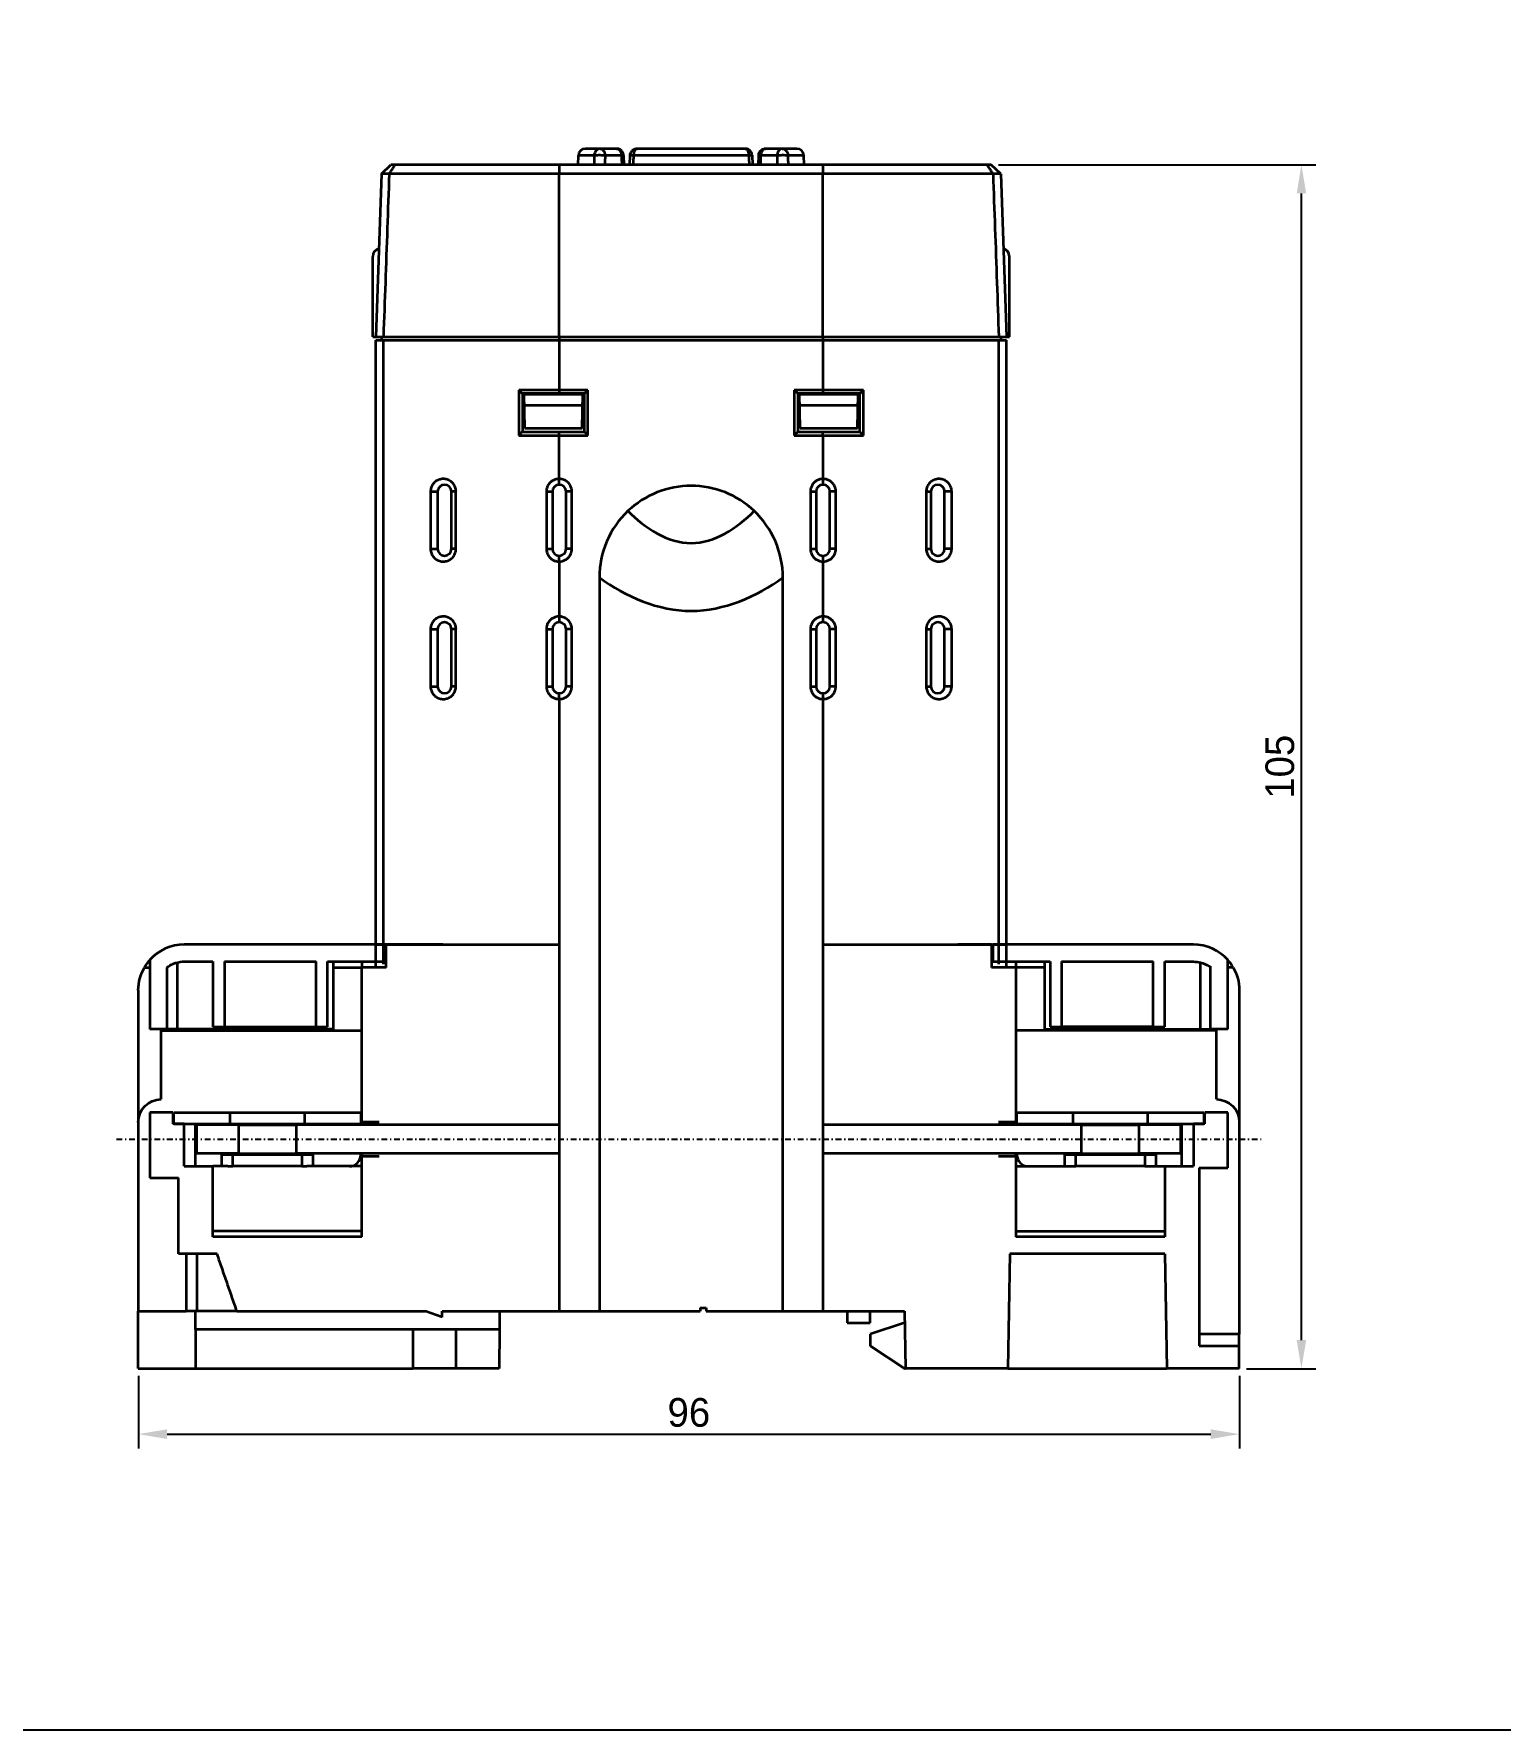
# Model space of a CAD drawing. Header units: millimetres. Extents: x 45 to 885, y 38 to 718.
# Drawn here: x 600.4 to 728.2, y 37.9 to 185.9 of the extents above; entities that cross this region are included whole.
import ezdxf

# ---------------------------------------------------------------- set-up
doc = ezdxf.new("R2010")
doc.units = ezdxf.units.MM
doc.linetypes.add('CENTER', pattern=[2, 1.25, -0.25, 0.25, -0.25])
doc.linetypes.add('DASHDOT', pattern=[1, 0.5, -0.25, 0, -0.25])
for name, color, linetype in [('1', 1, 'CENTER'), ('3', 3, 'Continuous'), ('4', 133, 'Continuous'), ('55', 5, 'Continuous')]:
    doc.layers.add(name, color=color, linetype=linetype)
doc.styles.get("Standard").update_dxf_attribs({"font": 'BareunDotumPro1.ttf'})
doc.dimstyles.new('ISO-25', dxfattribs={"dimtxt": 2.5, "dimasz": 2.5, "dimexe": 1.25, "dimexo": 0.625, "dimtad": 1, "dimtxsty": 'Standard', "dimcen": 2.5, "dimadec": 0, "dimazin": 0, "dimtfac": 1, "dimtmove": 0, "dimatfit": 3, "dimfxl": 0, "dimarcsym": 0})

# ---------------------------------------------------------------- blocks, each defined once
blk = doc.blocks.new('*D12')
at = {"color": 0, "lineweight": -2}
for p, q in [((609.48, 68.84), (609.48, 62.5)), ((705.48, 68.84), (705.48, 62.5)), ((611.98, 63.75), (702.98, 63.75))]:
    blk.add_line(p, q, dxfattribs=at)
at = {"color": 0}
for points in [[(611.98, 64.17), (611.98, 63.33), (609.48, 63.75)], [(702.98, 63.33), (702.98, 64.17), (705.48, 63.75)]]:
    blk.add_solid(points, dxfattribs=at)
at = {"layer": 'Defpoints', "color": 0}
for p in [(609.48, 69.46), (705.48, 69.46), (705.48, 63.75)]:
    blk.add_point(p, dxfattribs=at)
at = {"color": 0, "insert": (657.48, 65.63), "char_height": 2.5, "attachment_point": 5}
blk.add_mtext('96', dxfattribs=at)
blk = doc.blocks.new('*D13')
at = {"color": 0, "lineweight": -2}
for p, q in [((684.48, 174.46), (712.14, 174.46)), ((710.89, 71.96), (710.89, 171.96)), ((706.1, 69.46), (712.14, 69.46))]:
    blk.add_line(p, q, dxfattribs=at)
at = {"color": 0}
for points in [[(711.31, 171.96), (710.48, 171.96), (710.89, 174.46)], [(710.48, 71.96), (711.31, 71.96), (710.89, 69.46)]]:
    blk.add_solid(points, dxfattribs=at)
at = {"layer": 'Defpoints', "color": 0}
for p in [(683.85, 174.46), (710.89, 174.46), (705.48, 69.46)]:
    blk.add_point(p, dxfattribs=at)
at = {"color": 0, "insert": (709.02, 121.96), "char_height": 2.5, "attachment_point": 5, "rotation": 90}
blk.add_mtext('105', dxfattribs=at)

msp = doc.modelspace()

# ---------------------------------------------------------------- linework, layer by layer
at = {"color": 0, "linetype": 'ByBlock', "lineweight": 35}
for p, q in [((647.828, 174.463), (647.85, 175.278)), ((649.23, 175.278), (647.85, 175.278)), ((651.184, 175.863), (648.449, 175.863)), ((651.608, 175.278), (650.17, 175.278)), ((651.784, 175.282), (651.81, 174.463)), ((652.326, 174.463), (652.361, 175.288)), ((662.699, 175.278), (652.654, 175.278)), ((662.393, 175.863), (652.96, 175.863)), ((662.992, 175.288), (663.027, 174.463)), ((663.543, 174.463), (663.569, 175.282)), ((665.183, 175.278), (663.745, 175.278)), ((666.903, 175.863), (664.169, 175.863)), ((667.503, 175.278), (666.123, 175.278)), ((667.525, 174.463), (667.503, 175.278)), ((630.672, 173.663), (630.176, 159.463)), ((630.672, 173.663), (631.5, 174.463)), ((631.351, 173.67), (630.673, 173.67)), ((684.002, 173.663), (631.35, 173.663)), ((683.853, 174.463), (631.5, 174.463)), ((646.176, 159.463), (646.182, 173.663)), ((646.182, 174.463), (646.182, 173.663)), ((669.171, 174.463), (669.171, 173.663)), ((669.176, 159.463), (669.171, 173.663)), ((684.681, 173.663), (683.853, 174.463)), ((684.68, 173.67), (684.002, 173.67)), ((684.681, 173.663), (685.176, 159.463)), ((629.926, 159.463), (629.926, 166.463)), ((685.426, 159.463), (685.426, 166.463)), ((629.926, 159.463), (685.426, 159.463)), ((630.176, 159.163), (685.176, 159.163)), ((630.176, 104.463), (630.176, 159.163)), ((630.676, 159.463), (630.676, 159.163)), ((630.848, 104.732), (630.848, 159.163)), ((646.176, 159.163), (646.176, 154.813)), ((646.182, 159.463), (646.182, 159.163)), ((669.171, 159.463), (669.171, 159.163)), ((669.176, 159.163), (669.176, 154.513)), ((684.505, 104.732), (684.505, 159.163)), ((684.676, 159.463), (684.676, 159.163)), ((685.176, 104.463), (685.176, 159.163)), ((642.649, 154.813), (642.649, 150.863)), ((646.176, 154.813), (642.649, 154.813)), ((648.376, 154.513), (642.95, 154.513)), ((642.976, 154.513), (642.976, 151.163)), ((643.176, 151.463), (643.123, 154.516)), ((643.124, 154.463), (648.229, 154.463)), ((646.176, 154.813), (646.183, 154.513)), ((648.676, 154.813), (646.176, 154.813)), ((648.176, 151.463), (648.23, 154.515)), ((648.376, 154.513), (648.676, 154.813)), ((648.376, 151.163), (648.376, 154.513)), ((648.676, 150.863), (648.676, 154.813)), ((666.976, 154.513), (666.676, 154.813)), ((666.676, 154.813), (666.676, 150.863)), ((669.176, 154.813), (666.676, 154.813)), ((672.403, 154.513), (666.976, 154.513)), ((666.976, 154.513), (666.976, 151.163)), ((667.176, 151.463), (667.123, 154.515)), ((667.124, 154.463), (672.229, 154.463)), ((672.704, 154.813), (669.176, 154.813)), ((672.176, 151.463), (672.23, 154.516)), ((672.376, 151.163), (672.376, 154.513)), ((672.704, 150.863), (672.704, 154.813)), ((648.211, 153.463), (643.142, 153.463)), ((672.211, 153.463), (667.142, 153.463)), ((642.95, 151.163), (648.376, 151.163)), ((648.176, 151.463), (643.176, 151.463)), ((646.176, 146.563), (646.176, 151.163)), ((648.376, 151.163), (648.676, 150.863)), ((666.976, 151.163), (666.676, 150.863)), ((666.976, 151.163), (672.403, 151.163)), ((672.176, 151.463), (667.176, 151.463)), ((669.176, 150.863), (669.17, 151.163)), ((642.649, 150.863), (646.176, 150.863)), ((646.176, 150.863), (648.676, 150.863)), ((666.676, 150.863), (669.176, 150.863)), ((669.176, 150.863), (669.176, 147.063)), ((669.176, 150.863), (672.704, 150.863)), ((669.176, 147.062), (669.176, 146.563)), ((634.953, 145.963), (634.953, 140.963)), ((634.953, 145.963), (635.576, 145.963)), ((635.576, 145.963), (635.576, 140.963)), ((636.776, 140.963), (636.776, 145.963)), ((637.175, 145.963), (636.776, 145.963)), ((637.175, 140.963), (637.175, 145.963)), ((645.054, 145.963), (645.054, 140.963)), ((645.054, 145.963), (645.576, 145.963)), ((645.576, 145.963), (645.576, 140.963)), ((646.776, 140.963), (646.776, 145.963)), ((647.276, 145.963), (646.776, 145.963)), ((647.276, 140.963), (647.276, 145.963)), ((668.076, 145.963), (668.076, 140.963)), ((668.076, 145.963), (668.576, 145.963)), ((668.576, 145.963), (668.576, 140.963)), ((669.776, 140.963), (669.776, 145.963)), ((670.299, 145.963), (669.776, 145.963)), ((670.299, 140.963), (670.299, 145.963)), ((678.177, 145.963), (678.177, 140.963)), ((678.177, 145.963), (678.576, 145.963)), ((678.576, 145.963), (678.576, 140.963)), ((679.776, 140.963), (679.776, 145.963)), ((680.4, 145.963), (679.776, 145.963)), ((680.4, 140.963), (680.4, 145.963)), ((634.953, 140.963), (635.576, 140.963)), ((637.175, 140.963), (636.776, 140.963)), ((645.054, 140.963), (645.576, 140.963)), ((647.276, 140.963), (646.776, 140.963)), ((668.076, 140.963), (668.576, 140.963)), ((670.299, 140.963), (669.776, 140.963)), ((678.177, 140.963), (678.576, 140.963)), ((680.4, 140.963), (679.776, 140.963)), ((646.176, 139.863), (646.176, 140.363)), ((646.176, 139.863), (646.176, 134.563)), ((669.176, 140.363), (669.176, 135.063)), ((649.676, 138.463), (649.676, 74.463)), ((665.676, 74.463), (665.676, 138.463)), ((669.176, 135.062), (669.176, 134.563)), ((634.953, 133.963), (634.953, 128.963)), ((634.953, 133.963), (635.576, 133.963)), ((635.576, 133.963), (635.576, 128.963)), ((636.776, 128.963), (636.776, 133.963)), ((637.175, 133.963), (636.776, 133.963)), ((637.175, 128.963), (637.175, 133.963)), ((645.054, 133.963), (645.054, 128.963)), ((645.054, 133.963), (645.576, 133.963)), ((645.576, 133.963), (645.576, 128.963)), ((646.776, 128.963), (646.776, 133.963)), ((647.276, 133.963), (646.776, 133.963)), ((647.276, 128.963), (647.276, 133.963)), ((668.076, 133.963), (668.076, 128.963)), ((668.076, 133.963), (668.576, 133.963)), ((668.576, 133.963), (668.576, 128.963)), ((669.776, 128.963), (669.776, 133.963)), ((670.299, 133.963), (669.776, 133.963)), ((670.299, 128.963), (670.299, 133.963)), ((678.177, 133.963), (678.177, 128.963)), ((678.177, 133.963), (678.576, 133.963)), ((678.576, 133.963), (678.576, 128.963)), ((679.776, 128.963), (679.776, 133.963)), ((680.4, 133.963), (679.776, 133.963)), ((680.4, 128.963), (680.4, 133.963)), ((634.953, 128.963), (635.576, 128.963)), ((637.175, 128.963), (636.776, 128.963)), ((645.054, 128.963), (645.576, 128.963)), ((647.276, 128.963), (646.776, 128.963)), ((668.076, 128.963), (668.576, 128.963)), ((670.299, 128.963), (669.776, 128.963)), ((678.177, 128.963), (678.576, 128.963)), ((680.4, 128.963), (679.776, 128.963)), ((646.176, 127.863), (646.176, 128.363)), ((646.176, 127.863), (646.176, 74.463)), ((669.176, 128.363), (669.176, 74.463)), ((630.176, 106.463), (646.176, 106.463)), ((669.176, 106.463), (685.176, 106.463)), ((614.576, 88.213), (614.576, 90.713)), ((618.226, 90.713), (614.576, 90.713)), ((618.226, 88.213), (618.226, 90.713)), ((618.226, 90.713), (620.726, 90.713)), ((620.726, 90.713), (623.226, 90.713)), ((623.226, 90.713), (623.226, 88.213)), ((646.176, 90.713), (623.226, 90.713)), ((691.726, 90.713), (669.176, 90.713)), ((691.726, 88.213), (691.726, 90.713)), ((691.726, 90.713), (694.226, 90.713)), ((694.226, 90.713), (696.726, 90.713)), ((700.376, 90.713), (696.726, 90.713)), ((696.726, 90.713), (696.726, 88.213)), ((700.376, 88.213), (700.376, 90.713)), ((618.226, 88.213), (614.576, 88.213)), ((618.226, 88.213), (620.726, 88.213)), ((620.726, 88.213), (623.226, 88.213)), ((646.176, 88.213), (623.226, 88.213)), ((691.726, 88.213), (669.176, 88.213)), ((691.726, 88.213), (694.226, 88.213)), ((694.226, 88.213), (696.726, 88.213)), ((700.376, 88.213), (696.726, 88.213))]:
    msp.add_line(p, q, dxfattribs=at)
msp.add_lwpolyline([(45.491, 618.976), (885.408, 618.976), (885.408, 37.938), (45.491, 37.938)], close=True)
for centre, radius, start, end in [((648.449, 175.263), 0.6, 90, 178.5), ((666.903, 175.263), 0.6, 1.5, 90), ((630.626, 166.463), 0.7, 105.06861, 180), ((684.726, 166.463), 0.7, 0, 74.93139), ((636.176, 145.963), 0.6, 0, 180), ((646.176, 145.963), 0.6, 0, 180), ((669.176, 145.963), 0.6, 0, 180), ((679.176, 145.963), 0.6, 0, 180), ((636.176, 140.963), 0.6, 180, 0), ((646.176, 140.963), 0.6, 180, 0), ((669.176, 140.963), 0.6, 180, 0), ((679.176, 140.963), 0.6, 180, 0), ((636.176, 133.963), 0.6, 0, 180), ((646.176, 133.963), 0.6, 0, 180), ((669.176, 133.963), 0.6, 0, 180), ((679.176, 133.963), 0.6, 0, 180), ((636.176, 128.963), 0.6, 180, 0), ((646.176, 128.963), 0.6, 180, 0), ((669.176, 128.963), 0.6, 180, 0), ((679.176, 128.963), 0.6, 180, 0)]:
    msp.add_arc(centre, radius, start, end, dxfattribs=at)
for points in [[(649.23, 175.278), (649.229, 175.007), (649.228, 174.735), (649.227, 174.463)], [(650.17, 175.278), (650.168, 175.007), (650.167, 174.735), (650.166, 174.463)], [(651.608, 175.278), (651.617, 175.007), (651.625, 174.735), (651.634, 174.463)], [(652.654, 175.278), (652.642, 175.007), (652.63, 174.735), (652.618, 174.463)], [(662.699, 175.278), (662.711, 175.007), (662.723, 174.735), (662.735, 174.463)], [(662.966, 175.438), (662.958, 175.466), (662.948, 175.492), (662.936, 175.518)], [(663.594, 175.434), (663.602, 175.461), (663.612, 175.488), (663.624, 175.514)], [(663.656, 175.574), (663.671, 175.599), (663.688, 175.623), (663.707, 175.646)], [(663.745, 175.278), (663.736, 175.007), (663.727, 174.735), (663.719, 174.463)], [(665.183, 175.278), (665.184, 175.007), (665.186, 174.735), (665.187, 174.463)], [(666.123, 175.278), (666.124, 175.007), (666.125, 174.735), (666.126, 174.463)], [(652.173, 144.269), (651.393, 143.529), (650.12, 141.712), (649.676, 139.538), (649.676, 138.463)], [(652.173, 144.269), (653.615, 142.799), (657.676, 140.127), (661.738, 142.799), (663.18, 144.269)], [(665.676, 138.463), (665.676, 139.538), (665.233, 141.712), (663.96, 143.529), (663.18, 144.269)], [(649.676, 138.463), (651.972, 136.795), (657.676, 134.316), (663.381, 136.795), (665.676, 138.463)]]:
    msp.add_open_spline(points, degree=3, dxfattribs=at)
for points, knots in [([(649.746, 175.863), (649.7, 175.863), (649.608, 175.848), (649.481, 175.786), (649.373, 175.687), (649.292, 175.562), (649.243, 175.423), (649.231, 175.326), (649.23, 175.278)], [0, 0, 0, 0, 0.1362438, 0.27555215, 0.4202648, 0.56889873, 0.71616644, 0.85939692, 0.85939692, 0.85939692, 0.85939692]), ([(650.17, 175.278), (650.129, 175.28), (650.04, 175.284), (649.9, 175.287), (649.749, 175.288), (649.598, 175.288), (649.457, 175.287), (649.336, 175.284), (649.262, 175.281), (649.23, 175.278)], [0, 0, 0, 0, 0.1233847, 0.26687139, 0.42090585, 0.57515141, 0.71928332, 0.84362951, 0.93994839, 0.93994839, 0.93994839, 0.93994839]), ([(649.746, 175.863), (649.783, 175.863), (649.861, 175.848), (649.967, 175.783), (650.054, 175.684), (650.12, 175.56), (650.159, 175.422), (650.169, 175.326), (650.17, 175.278)], [0, 0, 0, 0, 0.11270935, 0.23244214, 0.36365291, 0.50497, 0.64955074, 0.79241549, 0.79241549, 0.79241549, 0.79241549]), ([(651.184, 175.863), (651.221, 175.863), (651.297, 175.848), (651.4, 175.787), (651.487, 175.692), (651.554, 175.57), (651.596, 175.429), (651.607, 175.329), (651.608, 175.278)], [0, 0, 0, 0, 0.10995731, 0.22654428, 0.35372959, 0.4924069, 0.64012642, 0.79246253, 0.79246253, 0.79246253, 0.79246253]), ([(651.784, 175.282), (651.782, 175.333), (651.765, 175.435), (651.703, 175.577), (651.606, 175.699), (651.482, 175.791), (651.338, 175.85), (651.235, 175.863), (651.184, 175.863)], [0, 0, 0, 0, 0.15361297, 0.30706427, 0.46046824, 0.61376785, 0.76720807, 0.92080542, 0.92080542, 0.92080542, 0.92080542]), ([(651.783, 175.282), (651.789, 175.288), (651.731, 175.276), (651.699, 175.284), (651.639, 175.279), (651.608, 175.278)], [0, 0, 0, 0, 0.02390993, 0.08355492, 0.17546587, 0.17546587, 0.17546587, 0.17546587]), ([(652.361, 175.288), (652.363, 175.339), (652.38, 175.44), (652.444, 175.581), (652.541, 175.701), (652.664, 175.792), (652.807, 175.85), (652.909, 175.863), (652.96, 175.863)], [0, 0, 0, 0, 0.15252289, 0.30494672, 0.45734734, 0.60968183, 0.76210249, 0.91461845, 0.91461845, 0.91461845, 0.91461845]), ([(652.654, 175.278), (652.613, 175.28), (652.542, 175.281), (652.449, 175.289), (652.395, 175.283), (652.366, 175.292), (652.361, 175.288)], [0, 0, 0, 0, 0.1221673, 0.21549198, 0.27375938, 0.2930552, 0.2930552, 0.2930552, 0.2930552]), ([(652.96, 175.863), (652.933, 175.863), (652.873, 175.846), (652.797, 175.779), (652.735, 175.681), (652.69, 175.558), (652.661, 175.421), (652.654, 175.326), (652.654, 175.278)], [0, 0, 0, 0, 0.08272981, 0.17898447, 0.29513429, 0.42873459, 0.57057774, 0.71307655, 0.71307655, 0.71307655, 0.71307655]), ([(662.393, 175.863), (662.42, 175.863), (662.48, 175.846), (662.555, 175.779), (662.617, 175.681), (662.663, 175.558), (662.691, 175.421), (662.698, 175.326), (662.699, 175.278)], [0, 0, 0, 0, 0.08272935, 0.17898362, 0.29513335, 0.42873384, 0.57057733, 0.71307656, 0.71307656, 0.71307656, 0.71307656]), ([(662.992, 175.288), (662.99, 175.339), (662.972, 175.44), (662.909, 175.581), (662.812, 175.701), (662.688, 175.792), (662.545, 175.85), (662.443, 175.863), (662.393, 175.863)], [0, 0, 0, 0, 0.15252293, 0.30494675, 0.45734737, 0.60968184, 0.7621025, 0.91461845, 0.91461845, 0.91461845, 0.91461845]), ([(662.992, 175.288), (662.987, 175.292), (662.958, 175.283), (662.904, 175.289), (662.811, 175.281), (662.74, 175.28), (662.699, 175.278)], [0, 0, 0, 0, 0.01929018, 0.07755288, 0.17086862, 0.29305515, 0.29305515, 0.29305515, 0.29305515]), ([(663.745, 175.278), (663.714, 175.279), (663.654, 175.284), (663.622, 175.276), (663.564, 175.288), (663.569, 175.282)], [0, 0, 0, 0, 0.09189576, 0.15154966, 0.17546559, 0.17546559, 0.17546559, 0.17546559]), ([(663.569, 175.282), (663.571, 175.333), (663.587, 175.435), (663.65, 175.577), (663.747, 175.699), (663.871, 175.791), (664.015, 175.85), (664.118, 175.863), (664.169, 175.863)], [0, 0, 0, 0, 0.15361284, 0.30706417, 0.46046817, 0.6137678, 0.76720805, 0.92080542, 0.92080542, 0.92080542, 0.92080542]), ([(664.169, 175.863), (664.132, 175.863), (664.056, 175.848), (663.953, 175.787), (663.866, 175.692), (663.799, 175.57), (663.757, 175.429), (663.746, 175.329), (663.745, 175.278)], [0, 0, 0, 0, 0.10995726, 0.22654436, 0.35372959, 0.49240683, 0.64012653, 0.79246253, 0.79246253, 0.79246253, 0.79246253]), ([(665.607, 175.863), (665.57, 175.863), (665.491, 175.848), (665.386, 175.783), (665.298, 175.684), (665.233, 175.56), (665.194, 175.422), (665.184, 175.326), (665.183, 175.278)], [0, 0, 0, 0, 0.11270879, 0.23244124, 0.36365203, 0.50496935, 0.64955037, 0.7924155, 0.7924155, 0.7924155, 0.7924155]), ([(666.123, 175.278), (666.091, 175.281), (666.017, 175.284), (665.896, 175.287), (665.755, 175.288), (665.604, 175.288), (665.453, 175.287), (665.313, 175.284), (665.224, 175.28), (665.183, 175.278)], [0, 0, 0, 0, 0.09629911, 0.22064673, 0.36477543, 0.51902036, 0.67305686, 0.81654017, 0.93994838, 0.93994838, 0.93994838, 0.93994838]), ([(665.607, 175.863), (665.652, 175.863), (665.745, 175.848), (665.872, 175.786), (665.98, 175.687), (666.06, 175.562), (666.109, 175.423), (666.122, 175.326), (666.123, 175.278)], [0, 0, 0, 0, 0.13624454, 0.27555328, 0.42026591, 0.56889954, 0.71616687, 0.85939691, 0.85939691, 0.85939691, 0.85939691]), ([(631.35, 173.663), (631.294, 172.084), (631.183, 168.926), (631.015, 164.192), (630.903, 161.038), (630.848, 159.463)], [0, 0, 0, 0, 4.7419163, 9.4795852, 14.2093843, 14.2093843, 14.2093843, 14.2093843]), ([(631.35, 173.663), (631.407, 173.749), (631.511, 173.93), (631.691, 174.192), (631.808, 174.372), (631.868, 174.463)], [0, 0, 0, 0, 0.30801006, 0.62672901, 0.95240283, 0.95240283, 0.95240283, 0.95240283]), ([(684.003, 173.663), (683.946, 173.749), (683.842, 173.93), (683.662, 174.192), (683.545, 174.372), (683.485, 174.463)], [0, 0, 0, 0, 0.30801502, 0.62673392, 0.95240282, 0.95240282, 0.95240282, 0.95240282]), ([(684.002, 173.663), (684.058, 172.084), (684.17, 168.926), (684.338, 164.192), (684.449, 161.038), (684.505, 159.463)], [0, 0, 0, 0, 4.7419161, 9.479585, 14.2093843, 14.2093843, 14.2093843, 14.2093843]), ([(642.95, 154.513), (642.916, 154.546), (642.849, 154.612), (642.749, 154.713), (642.682, 154.779), (642.649, 154.813)], [0, 0, 0, 0, 0.1411922, 0.28284437, 0.4249228, 0.4249228, 0.4249228, 0.4249228]), ([(672.403, 154.513), (672.437, 154.546), (672.503, 154.612), (672.604, 154.713), (672.671, 154.779), (672.704, 154.813)], [0, 0, 0, 0, 0.14119249, 0.28284495, 0.42492348, 0.42492348, 0.42492348, 0.42492348]), ([(642.95, 151.163), (642.916, 151.13), (642.849, 151.063), (642.749, 150.963), (642.682, 150.896), (642.649, 150.863)], [0, 0, 0, 0, 0.1411922, 0.28284437, 0.4249228, 0.4249228, 0.4249228, 0.4249228]), ([(672.403, 151.163), (672.437, 151.13), (672.503, 151.063), (672.604, 150.963), (672.671, 150.896), (672.704, 150.863)], [0, 0, 0, 0, 0.14119249, 0.28284495, 0.42492348, 0.42492348, 0.42492348, 0.42492348]), ([(637.176, 145.963), (637.176, 146.037), (637.156, 146.23), (637.041, 146.529), (636.805, 146.81), (636.492, 146.999), (636.139, 147.079), (635.78, 147.046), (635.444, 146.9), (635.172, 146.651), (634.998, 146.334), (634.954, 146.091), (634.953, 145.97), (634.953, 145.963)], [0, 0, 0, 0, 0.2221324, 0.5783093, 0.9430485, 1.3031694, 1.6558879, 2.0089427, 2.3693972, 2.7348392, 3.093664, 3.4376325, 3.4587044, 3.4587044, 3.4587044, 3.4587044]), ([(646.176, 147.063), (646.086, 147.064), (645.897, 147.042), (645.624, 146.939), (645.38, 146.759), (645.194, 146.524), (645.08, 146.252), (645.056, 146.06), (645.054, 145.963)], [0, 0, 0, 0, 0.2726555, 0.5629083, 0.8670848, 1.1698951, 1.4503594, 1.7425563, 1.7425563, 1.7425563, 1.7425563]), ([(647.276, 145.963), (647.276, 146.076), (647.24, 146.31), (647.077, 146.629), (646.817, 146.88), (646.505, 147.031), (646.283, 147.063), (646.176, 147.063)], [0, 0, 0, 0, 0.3394546, 0.6970018, 1.0580584, 1.40182, 1.72069, 1.72069, 1.72069, 1.72069]), ([(657.676, 146.463), (656.671, 146.463), (654.642, 146.077), (652.903, 144.961), (652.173, 144.269)], [0, 0, 0, 0, 3.0161978, 6.0323957, 6.0323957, 6.0323957, 6.0323957]), ([(663.18, 144.269), (662.45, 144.961), (660.711, 146.077), (658.682, 146.463), (657.676, 146.463)], [0, 0, 0, 0, 3.0161978, 6.0323957, 6.0323957, 6.0323957, 6.0323957]), ([(669.176, 147.063), (669.087, 147.063), (668.902, 147.04), (668.634, 146.935), (668.395, 146.755), (668.213, 146.521), (668.102, 146.25), (668.076, 146.06), (668.076, 145.963)], [0, 0, 0, 0, 0.2677824, 0.5535008, 0.8538571, 1.1538191, 1.4325805, 1.7229137, 1.7229137, 1.7229137, 1.7229137]), ([(670.299, 145.963), (670.299, 146.057), (670.273, 146.251), (670.157, 146.527), (669.967, 146.767), (669.721, 146.942), (669.452, 147.044), (669.266, 147.064), (669.176, 147.063)], [0, 0, 0, 0, 0.2825949, 0.5802685, 0.8871319, 1.1892516, 1.4733925, 1.7425521, 1.7425521, 1.7425521, 1.7425521]), ([(680.4, 145.963), (680.4, 146.038), (680.379, 146.232), (680.263, 146.532), (680.026, 146.812), (679.713, 147), (679.361, 147.079), (679.001, 147.045), (678.665, 146.898), (678.393, 146.648), (678.221, 146.33), (678.178, 146.089), (678.177, 145.969), (678.177, 145.963)], [0, 0, 0, 0, 0.2251407, 0.5816542, 0.9460881, 1.3059673, 1.6587, 2.0119067, 2.3730002, 2.7392613, 3.0978757, 3.4403777, 3.45869, 3.45869, 3.45869, 3.45869]), ([(634.953, 140.963), (634.953, 140.888), (634.974, 140.693), (635.09, 140.394), (635.327, 140.114), (635.64, 139.925), (635.992, 139.846), (636.352, 139.88), (636.688, 140.028), (636.959, 140.277), (637.132, 140.596), (637.175, 140.836), (637.175, 140.957), (637.175, 140.963)], [0, 0, 0, 0, 0.2251407, 0.5816542, 0.9460881, 1.3059673, 1.6587, 2.0119067, 2.3730002, 2.7392613, 3.0978757, 3.4403777, 3.45869, 3.45869, 3.45869, 3.45869]), ([(645.054, 140.963), (645.054, 140.868), (645.08, 140.674), (645.196, 140.398), (645.387, 140.158), (645.632, 139.984), (645.902, 139.882), (646.087, 139.862), (646.176, 139.863)], [0, 0, 0, 0, 0.2829679, 0.5808845, 0.8878608, 1.1902012, 1.4736991, 1.7425545, 1.7425545, 1.7425545, 1.7425545]), ([(646.176, 139.863), (646.266, 139.863), (646.451, 139.886), (646.72, 139.991), (646.958, 140.171), (647.141, 140.405), (647.251, 140.676), (647.276, 140.866), (647.276, 140.963)], [0, 0, 0, 0, 0.2682515, 0.5544854, 0.8547426, 1.1540319, 1.4327726, 1.7229039, 1.7229039, 1.7229039, 1.7229039]), ([(668.076, 140.963), (668.076, 140.869), (668.101, 140.676), (668.215, 140.401), (668.402, 140.162), (668.642, 139.987), (668.906, 139.884), (669.088, 139.863), (669.176, 139.863)], [0, 0, 0, 0, 0.2815, 0.5773614, 0.8813421, 1.1797974, 1.4587865, 1.7229143, 1.7229143, 1.7229143, 1.7229143]), ([(669.176, 139.863), (669.267, 139.862), (669.456, 139.883), (669.73, 139.987), (669.973, 140.167), (670.159, 140.401), (670.273, 140.674), (670.297, 140.865), (670.299, 140.963)], [0, 0, 0, 0, 0.2731157, 0.5638772, 0.8679502, 1.1700932, 1.4505533, 1.7425462, 1.7425462, 1.7425462, 1.7425462]), ([(678.177, 140.963), (678.177, 140.889), (678.197, 140.696), (678.312, 140.397), (678.548, 140.116), (678.861, 139.927), (679.213, 139.846), (679.573, 139.88), (679.909, 140.026), (680.181, 140.274), (680.355, 140.592), (680.398, 140.834), (680.4, 140.956), (680.4, 140.963)], [0, 0, 0, 0, 0.2221324, 0.5783093, 0.9430485, 1.3031694, 1.6558879, 2.0089427, 2.3693972, 2.7348392, 3.093664, 3.4376325, 3.4587044, 3.4587044, 3.4587044, 3.4587044]), ([(637.176, 133.963), (637.176, 134.037), (637.156, 134.23), (637.041, 134.529), (636.805, 134.81), (636.492, 134.999), (636.139, 135.079), (635.78, 135.046), (635.444, 134.9), (635.172, 134.651), (634.998, 134.334), (634.954, 134.091), (634.953, 133.97), (634.953, 133.963)], [0, 0, 0, 0, 0.2221324, 0.5783093, 0.9430485, 1.3031694, 1.6558879, 2.0089427, 2.3693972, 2.7348392, 3.093664, 3.4376325, 3.4587044, 3.4587044, 3.4587044, 3.4587044]), ([(646.176, 135.063), (646.086, 135.064), (645.897, 135.042), (645.624, 134.939), (645.38, 134.759), (645.194, 134.524), (645.08, 134.252), (645.056, 134.06), (645.054, 133.963)], [0, 0, 0, 0, 0.2726555, 0.5629083, 0.8670848, 1.1698951, 1.4503594, 1.7425563, 1.7425563, 1.7425563, 1.7425563]), ([(647.276, 133.963), (647.276, 134.076), (647.24, 134.31), (647.077, 134.629), (646.817, 134.88), (646.505, 135.031), (646.283, 135.063), (646.176, 135.063)], [0, 0, 0, 0, 0.3394546, 0.6970018, 1.0580584, 1.40182, 1.72069, 1.72069, 1.72069, 1.72069]), ([(669.176, 135.063), (669.087, 135.063), (668.902, 135.04), (668.634, 134.935), (668.395, 134.755), (668.213, 134.521), (668.102, 134.25), (668.076, 134.06), (668.076, 133.963)], [0, 0, 0, 0, 0.2677824, 0.5535008, 0.8538571, 1.1538191, 1.4325805, 1.7229137, 1.7229137, 1.7229137, 1.7229137]), ([(670.299, 133.963), (670.299, 134.057), (670.273, 134.251), (670.157, 134.527), (669.967, 134.767), (669.721, 134.942), (669.452, 135.044), (669.266, 135.064), (669.176, 135.063)], [0, 0, 0, 0, 0.2825949, 0.5802685, 0.8871319, 1.1892516, 1.4733925, 1.7425521, 1.7425521, 1.7425521, 1.7425521]), ([(680.4, 133.963), (680.4, 134.038), (680.379, 134.232), (680.263, 134.532), (680.026, 134.812), (679.713, 135), (679.361, 135.079), (679.001, 135.045), (678.665, 134.898), (678.393, 134.648), (678.221, 134.33), (678.178, 134.089), (678.177, 133.969), (678.177, 133.963)], [0, 0, 0, 0, 0.2251407, 0.5816542, 0.9460881, 1.3059673, 1.6587, 2.0119067, 2.3730002, 2.7392613, 3.0978757, 3.4403777, 3.45869, 3.45869, 3.45869, 3.45869]), ([(634.953, 128.963), (634.953, 128.888), (634.974, 128.693), (635.09, 128.394), (635.327, 128.114), (635.64, 127.925), (635.992, 127.846), (636.352, 127.88), (636.688, 128.028), (636.959, 128.277), (637.132, 128.596), (637.175, 128.836), (637.175, 128.957), (637.175, 128.963)], [0, 0, 0, 0, 0.2251407, 0.5816542, 0.9460881, 1.3059673, 1.6587, 2.0119067, 2.3730002, 2.7392613, 3.0978757, 3.4403777, 3.45869, 3.45869, 3.45869, 3.45869]), ([(645.054, 128.963), (645.054, 128.868), (645.08, 128.674), (645.196, 128.398), (645.387, 128.158), (645.632, 127.984), (645.902, 127.882), (646.087, 127.862), (646.176, 127.863)], [0, 0, 0, 0, 0.2829679, 0.5808845, 0.8878608, 1.1902012, 1.4736991, 1.7425545, 1.7425545, 1.7425545, 1.7425545]), ([(646.176, 127.863), (646.266, 127.863), (646.451, 127.886), (646.72, 127.991), (646.958, 128.171), (647.141, 128.405), (647.251, 128.676), (647.276, 128.866), (647.276, 128.963)], [0, 0, 0, 0, 0.2682515, 0.5544854, 0.8547426, 1.1540319, 1.4327726, 1.7229039, 1.7229039, 1.7229039, 1.7229039]), ([(668.076, 128.963), (668.076, 128.869), (668.101, 128.676), (668.215, 128.401), (668.402, 128.162), (668.642, 127.987), (668.906, 127.884), (669.088, 127.863), (669.176, 127.863)], [0, 0, 0, 0, 0.2815, 0.5773614, 0.8813421, 1.1797974, 1.4587865, 1.7229143, 1.7229143, 1.7229143, 1.7229143]), ([(669.176, 127.863), (669.267, 127.862), (669.456, 127.883), (669.73, 127.987), (669.973, 128.167), (670.159, 128.401), (670.273, 128.674), (670.297, 128.865), (670.299, 128.963)], [0, 0, 0, 0, 0.2731157, 0.5638772, 0.8679502, 1.1700932, 1.4505533, 1.7425462, 1.7425462, 1.7425462, 1.7425462]), ([(678.177, 128.963), (678.177, 128.889), (678.197, 128.696), (678.312, 128.397), (678.548, 128.116), (678.861, 127.927), (679.213, 127.846), (679.573, 127.88), (679.909, 128.026), (680.181, 128.274), (680.355, 128.592), (680.398, 128.834), (680.4, 128.956), (680.4, 128.963)], [0, 0, 0, 0, 0.2221324, 0.5783093, 0.9430485, 1.3031694, 1.6558879, 2.0089427, 2.3693972, 2.7348392, 3.093664, 3.4376325, 3.4587044, 3.4587044, 3.4587044, 3.4587044])]:
    msp.add_open_spline(points, degree=3, knots=knots, dxfattribs=at)
at = {"layer": '1', "color": 0, "linetype": 'ByBlock', "lineweight": 35}
for p, q in [((611.968, 104.456), (611.976, 104.463)), ((702.976, 104.463), (702.985, 104.456)), ((612.576, 90.813), (612.576, 91.813)), ((612.576, 91.813), (617.476, 91.813)), ((617.476, 90.813), (617.476, 91.813)), ((623.976, 91.813), (623.976, 90.813)), ((623.976, 91.813), (628.876, 91.813)), ((628.876, 91.813), (628.876, 90.813)), ((686.076, 90.813), (686.076, 91.813)), ((686.076, 91.813), (690.976, 91.813)), ((690.976, 90.813), (690.976, 91.813)), ((697.476, 91.813), (697.476, 90.813)), ((697.476, 91.813), (702.376, 91.813)), ((702.376, 91.813), (702.376, 90.813)), ((612.576, 90.813), (617.476, 90.813)), ((623.976, 90.813), (628.876, 90.813)), ((628.876, 90.713), (628.876, 90.813)), ((686.076, 90.813), (690.976, 90.813)), ((686.076, 90.713), (686.076, 90.813)), ((697.476, 90.813), (702.376, 90.813)), ((616.726, 88.113), (616.726, 87.113)), ((617.726, 88.113), (616.726, 88.113)), ((617.726, 87.113), (617.726, 88.113)), ((623.726, 88.113), (617.726, 88.113)), ((623.726, 88.113), (623.726, 87.113)), ((624.726, 88.113), (623.726, 88.113)), ((624.726, 87.113), (624.726, 88.113)), ((628.876, 88.113), (628.876, 88.213)), ((686.076, 88.113), (686.076, 88.213)), ((690.226, 88.113), (690.226, 87.113)), ((691.226, 88.113), (690.226, 88.113)), ((691.226, 87.113), (691.226, 88.113)), ((697.226, 88.113), (691.226, 88.113)), ((697.226, 88.113), (697.226, 87.113)), ((698.226, 88.113), (697.226, 88.113)), ((698.226, 87.113), (698.226, 88.113)), ((617.291, 87.113), (617.726, 87.113)), ((623.726, 87.113), (617.726, 87.113)), ((623.726, 87.113), (624.162, 87.113)), ((690.791, 87.113), (691.226, 87.113)), ((697.226, 87.113), (691.226, 87.113)), ((697.226, 87.113), (697.662, 87.113))]:
    msp.add_line(p, q, dxfattribs=at)
at = {"layer": '1', "color": 1, "linetype": 'DASHDOT'}
msp.add_line((607.576, 89.463), (707.376, 89.463), dxfattribs=at)
at = {"layer": '1', "color": 0, "linetype": 'ByBlock', "lineweight": 35}
for centre, start, end in [((627.876, 88.113), 270, 0), ((687.076, 88.113), 180, 270)]:
    msp.add_arc(centre, 1, start, end, dxfattribs=at)
for points, knots in [([(617.469, 91.813), (617.474, 91.813), (617.478, 91.813), (617.483, 91.813), (617.487, 91.813), (617.547, 91.813), (617.671, 91.813), (617.795, 91.813), (617.98, 91.813), (618.211, 91.813), (618.441, 91.813), (618.723, 91.813), (619.033, 91.813), (619.344, 91.813), (619.691, 91.813), (620.047, 91.813), (620.27, 91.813), (620.499, 91.813), (620.726, 91.813)], [0, 0, 0, 0, 0.0065665, 0.0065665, 0.0065665, 0.2215752, 0.2215752, 0.2215752, 0.4365838, 0.4365838, 0.4365838, 0.6515924, 0.6515924, 0.6515924, 0.8666011, 0.8666011, 0.8666011, 1, 1, 1, 1]), ([(620.726, 91.813), (621.09, 91.813), (621.459, 91.813), (621.802, 91.813), (622.145, 91.813), (622.473, 91.813), (622.757, 91.813), (623.041, 91.813), (623.289, 91.813), (623.482, 91.813), (623.675, 91.813), (623.817, 91.813), (623.897, 91.813), (623.949, 91.813), (623.974, 91.813), (623.978, 91.813)], [0, 0, 0, 0, 0.214804, 0.214804, 0.214804, 0.429608, 0.429608, 0.429608, 0.6444119, 0.6444119, 0.6444119, 0.8592159, 0.8592159, 0.8592159, 1, 1, 1, 1]), ([(690.969, 91.813), (690.974, 91.813), (690.978, 91.813), (690.983, 91.813), (690.987, 91.813), (691.047, 91.813), (691.171, 91.813), (691.295, 91.813), (691.48, 91.813), (691.711, 91.813), (691.941, 91.813), (692.223, 91.813), (692.533, 91.813), (692.844, 91.813), (693.191, 91.813), (693.547, 91.813), (693.77, 91.813), (693.999, 91.813), (694.226, 91.813)], [0, 0, 0, 0, 0.0065665, 0.0065665, 0.0065665, 0.2215752, 0.2215752, 0.2215752, 0.4365838, 0.4365838, 0.4365838, 0.6515924, 0.6515924, 0.6515924, 0.8666011, 0.8666011, 0.8666011, 1, 1, 1, 1]), ([(694.226, 91.813), (694.59, 91.813), (694.959, 91.813), (695.302, 91.813), (695.645, 91.813), (695.973, 91.813), (696.257, 91.813), (696.541, 91.813), (696.789, 91.813), (696.982, 91.813), (697.175, 91.813), (697.317, 91.813), (697.397, 91.813), (697.449, 91.813), (697.474, 91.813), (697.478, 91.813)], [0, 0, 0, 0, 0.214804, 0.214804, 0.214804, 0.429608, 0.429608, 0.429608, 0.6444119, 0.6444119, 0.6444119, 0.8592159, 0.8592159, 0.8592159, 1, 1, 1, 1]), ([(617.469, 90.813), (617.474, 90.813), (617.478, 90.813), (617.483, 90.813), (617.487, 90.813), (617.547, 90.813), (617.671, 90.813), (617.795, 90.813), (617.98, 90.813), (618.211, 90.813), (618.441, 90.813), (618.723, 90.813), (619.033, 90.813), (619.344, 90.813), (619.691, 90.813), (620.047, 90.813), (620.27, 90.813), (620.499, 90.813), (620.726, 90.813)], [0, 0, 0, 0, 0.0065665, 0.0065665, 0.0065665, 0.2215752, 0.2215752, 0.2215752, 0.4365838, 0.4365838, 0.4365838, 0.6515924, 0.6515924, 0.6515924, 0.8666011, 0.8666011, 0.8666011, 1, 1, 1, 1]), ([(620.726, 90.813), (621.09, 90.813), (621.459, 90.813), (621.802, 90.813), (622.145, 90.813), (622.473, 90.813), (622.757, 90.813), (623.041, 90.813), (623.289, 90.813), (623.482, 90.813), (623.675, 90.813), (623.817, 90.813), (623.897, 90.813), (623.949, 90.813), (623.974, 90.813), (623.978, 90.813)], [0, 0, 0, 0, 0.214804, 0.214804, 0.214804, 0.429608, 0.429608, 0.429608, 0.6444119, 0.6444119, 0.6444119, 0.8592159, 0.8592159, 0.8592159, 1, 1, 1, 1]), ([(690.969, 90.813), (690.974, 90.813), (690.978, 90.813), (690.983, 90.813), (690.987, 90.813), (691.047, 90.813), (691.171, 90.813), (691.295, 90.813), (691.48, 90.813), (691.711, 90.813), (691.941, 90.813), (692.223, 90.813), (692.533, 90.813), (692.844, 90.813), (693.191, 90.813), (693.547, 90.813), (693.77, 90.813), (693.999, 90.813), (694.226, 90.813)], [0, 0, 0, 0, 0.0065665, 0.0065665, 0.0065665, 0.2215752, 0.2215752, 0.2215752, 0.4365838, 0.4365838, 0.4365838, 0.6515924, 0.6515924, 0.6515924, 0.8666011, 0.8666011, 0.8666011, 1, 1, 1, 1]), ([(694.226, 90.813), (694.59, 90.813), (694.959, 90.813), (695.302, 90.813), (695.645, 90.813), (695.973, 90.813), (696.257, 90.813), (696.541, 90.813), (696.789, 90.813), (696.982, 90.813), (697.175, 90.813), (697.317, 90.813), (697.397, 90.813), (697.449, 90.813), (697.474, 90.813), (697.478, 90.813)], [0, 0, 0, 0, 0.214804, 0.214804, 0.214804, 0.429608, 0.429608, 0.429608, 0.6444119, 0.6444119, 0.6444119, 0.8592159, 0.8592159, 0.8592159, 1, 1, 1, 1])]:
    msp.add_open_spline(points, degree=3, knots=knots, dxfattribs=at)
at = {"layer": '3', "color": 0, "linetype": 'ByBlock', "lineweight": 35}
for p, q in [((610.476, 105.109), (610.476, 105.116)), ((610.476, 105.109), (610.476, 99.063)), ((630.976, 106.463), (613.476, 106.463)), ((630.976, 104.963), (630.976, 106.463)), ((683.976, 106.463), (683.976, 104.963)), ((701.476, 106.463), (683.976, 106.463)), ((704.476, 105.116), (704.476, 105.109)), ((704.476, 99.063), (704.476, 105.109)), ((611.976, 104.463), (611.976, 99.063)), ((613.476, 104.963), (615.976, 104.963)), ((615.976, 104.963), (615.976, 99.263)), ((616.976, 104.963), (624.976, 104.963)), ((616.976, 104.963), (616.976, 99.263)), ((624.976, 99.263), (624.976, 104.963)), ((625.976, 99.263), (625.976, 104.963)), ((625.976, 104.963), (630.976, 104.963)), ((683.976, 104.963), (688.976, 104.963)), ((688.976, 104.963), (688.976, 99.263)), ((689.976, 104.963), (697.976, 104.963)), ((689.976, 104.963), (689.976, 99.263)), ((697.976, 99.263), (697.976, 104.963)), ((698.976, 104.963), (701.476, 104.963)), ((698.976, 99.263), (698.976, 104.963)), ((702.976, 99.063), (702.976, 104.463)), ((615.976, 99.263), (616.976, 99.263)), ((616.976, 99.263), (620.976, 99.263)), ((620.976, 99.263), (624.976, 99.263)), ((624.976, 99.263), (625.976, 99.263)), ((688.976, 99.263), (689.976, 99.263)), ((697.976, 99.263), (689.976, 99.263)), ((697.976, 99.263), (698.976, 99.263)), ((611.976, 99.063), (610.476, 99.063)), ((612.877, 99.063), (611.976, 99.063)), ((614.076, 99.063), (614.076, 98.963)), ((615.876, 99.063), (615.876, 98.963)), ((616.876, 99.063), (616.876, 98.963)), ((624.076, 99.063), (624.076, 98.963)), ((690.876, 99.063), (690.876, 98.963)), ((698.076, 99.063), (698.076, 98.963)), ((699.076, 99.063), (699.076, 98.963)), ((700.876, 99.063), (700.876, 98.963)), ((702.076, 99.063), (702.976, 99.063)), ((704.476, 99.063), (702.976, 99.063))]:
    msp.add_line(p, q, dxfattribs=at)
for centre, start, end in [((613.476, 102.463), 90, 138.59038), ((701.476, 102.463), 41.40962, 90)]:
    msp.add_arc(centre, 4, start, end, dxfattribs=at)
for points, knots in [([(611.968, 104.456), (612.135, 104.583), (612.32, 104.689), (612.514, 104.77), (612.772, 104.878), (613.052, 104.942), (613.332, 104.959), (613.38, 104.961), (613.428, 104.963), (613.476, 104.963)], [0, 0, 0, 0, 0.3893039, 0.3893039, 0.3893039, 0.9112795, 0.9112795, 0.9112795, 1, 1, 1, 1]), ([(612.877, 104.89), (612.877, 104.487), (612.877, 104.085), (612.877, 103.682), (612.877, 102.143), (612.877, 100.603), (612.877, 99.063)], [0, 0, 0, 0, 0.2072273, 0.2072273, 0.2072273, 1, 1, 1, 1]), ([(701.476, 104.963), (701.686, 104.963), (701.898, 104.936), (702.101, 104.883), (702.372, 104.813), (702.635, 104.696), (702.867, 104.54), (702.907, 104.513), (702.947, 104.485), (702.985, 104.456)], [0, 0, 0, 0, 0.3893039, 0.3893039, 0.3893039, 0.9112795, 0.9112795, 0.9112795, 1, 1, 1, 1]), ([(702.076, 104.89), (702.076, 104.487), (702.076, 104.085), (702.076, 103.682), (702.076, 102.143), (702.076, 100.603), (702.076, 99.063)], [0, 0, 0, 0, 0.2072273, 0.2072273, 0.2072273, 1, 1, 1, 1]), ([(626.476, 99.063), (622.013, 99.063), (617.549, 99.063), (613.085, 99.063), (613.016, 99.063), (612.946, 99.063), (612.877, 99.063)], [0, 0, 0, 0, 0.9847123, 0.9847123, 0.9847123, 1, 1, 1, 1]), ([(688.476, 99.063), (692.94, 99.063), (697.404, 99.063), (701.868, 99.063), (701.937, 99.063), (702.006, 99.063), (702.076, 99.063)], [0, 0, 0, 0, 0.9847123, 0.9847123, 0.9847123, 1, 1, 1, 1])]:
    msp.add_open_spline(points, degree=3, knots=knots, dxfattribs=at)
for points in [[(626.476, 104.963), (626.476, 102.996), (626.476, 101.03), (626.476, 99.063)], [(688.476, 104.963), (688.476, 102.996), (688.476, 101.03), (688.476, 99.063)]]:
    msp.add_open_spline(points, degree=3, dxfattribs=at)
at = {"layer": '4', "color": 0, "linetype": 'ByBlock', "lineweight": 35}
for p, q in [((683.876, 106.463), (680.926, 106.463)), ((683.876, 106.463), (683.876, 104.463)), ((683.876, 104.963), (683.976, 104.963)), ((685.976, 104.463), (683.876, 104.463)), ((685.976, 104.963), (685.976, 104.463)), ((685.976, 104.463), (685.976, 90.963)), ((688.476, 104.463), (685.976, 104.463)), ((704.941, 104.463), (704.476, 104.463)), ((705.476, 102.463), (705.476, 90.962)), ((703.476, 98.963), (685.976, 98.963)), ((703.476, 92.963), (703.476, 98.963)), ((702.476, 90.813), (702.476, 91.813)), ((704.476, 91.813), (702.476, 91.813)), ((704.476, 86.963), (704.476, 91.813)), ((685.976, 90.963), (684.476, 90.963)), ((685.976, 90.713), (685.976, 90.963)), ((700.476, 87.113), (700.476, 90.813)), ((702.476, 90.813), (701.476, 90.813)), ((701.476, 90.813), (701.476, 87.113)), ((705.476, 90.963), (705.476, 72.463)), ((685.976, 87.963), (684.476, 87.963)), ((685.976, 87.963), (685.976, 88.213)), ((685.976, 87.963), (685.976, 84.963)), ((685.976, 87.113), (690.791, 87.113)), ((697.662, 87.113), (698.976, 87.113)), ((698.976, 87.113), (698.976, 80.963)), ((698.976, 87.113), (701.476, 87.113)), ((701.976, 86.963), (704.476, 86.963)), ((701.976, 86.963), (701.976, 71.463)), ((685.976, 84.963), (685.976, 80.963)), ((685.976, 81.463), (698.976, 81.463)), ((698.976, 80.963), (685.976, 80.963)), ((685.476, 79.463), (685.302, 69.463)), ((698.976, 79.463), (685.476, 79.463)), ((698.976, 79.463), (699.151, 69.463)), ((658.476, 74.763), (658.976, 74.763)), ((658.476, 74.763), (658.476, 74.463)), ((658.976, 74.763), (658.976, 74.463)), ((658.976, 74.463), (676.276, 74.463)), ((671.276, 74.463), (671.276, 73.463)), ((673.276, 73.463), (673.276, 74.463)), ((676.276, 74.463), (676.364, 69.463)), ((671.276, 73.463), (673.276, 73.463)), ((676.294, 73.469), (673.276, 72.463)), ((673.276, 72.463), (673.276, 71.463)), ((673.276, 71.463), (676.276, 69.463)), ((705.476, 72.463), (701.976, 72.463)), ((701.976, 71.463), (705.476, 71.463)), ((705.476, 71.463), (705.476, 72.463)), ((705.476, 69.463), (705.476, 71.463)), ((676.276, 69.463), (676.364, 69.463)), ((685.302, 69.463), (676.364, 69.463)), ((685.302, 69.463), (699.151, 69.463)), ((705.476, 69.463), (699.151, 69.463))]:
    msp.add_line(p, q, dxfattribs=at)
msp.add_arc((701.476, 102.463), 4, 30, 41.41031, dxfattribs=at)
at = {"layer": '4', "color": 0, "linetype": 'ByBlock', "lineweight": 35, "extrusion": (0, 0, -1)}
for centre, radius, start in [((-701.476, 102.463), 4, 150), ((-703.476, 90.963), 2, 90)]:
    msp.add_arc(centre, radius, start, 180, dxfattribs=at)
at = {"layer": '55', "color": 0, "linetype": 'ByBlock', "lineweight": 35}
for p, q in [((631.076, 106.463), (630.976, 106.463)), ((631.076, 104.463), (631.076, 106.463)), ((636.026, 106.463), (631.076, 106.463)), ((610.012, 104.463), (610.477, 104.463)), ((626.476, 104.463), (628.976, 104.463)), ((628.976, 104.963), (628.976, 104.463)), ((628.976, 90.963), (628.976, 104.463)), ((631.076, 104.463), (628.976, 104.463)), ((631.076, 104.963), (630.976, 104.963)), ((609.476, 102.463), (609.476, 90.962)), ((611.476, 98.963), (628.976, 98.963)), ((611.476, 92.963), (611.476, 98.963)), ((612.476, 91.813), (610.476, 91.813)), ((610.476, 91.813), (610.476, 86.113)), ((612.476, 91.813), (612.476, 90.813)), ((609.476, 90.963), (609.476, 74.463)), ((613.476, 90.813), (612.476, 90.813)), ((613.476, 87.113), (613.476, 90.813)), ((614.476, 87.113), (614.476, 90.813)), ((630.476, 90.963), (628.976, 90.963)), ((628.976, 90.963), (628.976, 90.713)), ((628.976, 88.213), (628.976, 87.963)), ((630.476, 87.963), (628.976, 87.963)), ((628.976, 84.963), (628.976, 87.963)), ((610.476, 86.113), (612.976, 86.113)), ((612.976, 79.463), (612.976, 86.113)), ((613.476, 87.113), (615.976, 87.113)), ((615.976, 80.963), (615.976, 87.113)), ((617.291, 87.113), (615.976, 87.113)), ((628.976, 87.113), (624.162, 87.113)), ((628.976, 80.963), (628.976, 84.963)), ((628.976, 81.463), (615.976, 81.463)), ((628.976, 80.963), (615.976, 80.963)), ((616.346, 79.463), (612.976, 79.463)), ((613.647, 79.463), (613.647, 74.463)), ((609.476, 74.463), (613.647, 74.463)), ((609.476, 69.463), (609.476, 74.463)), ((614.579, 74.463), (613.647, 74.463)), ((614.476, 72.863), (614.476, 74.463)), ((618.076, 74.463), (614.58, 74.463)), ((618.076, 74.463), (634.476, 74.463)), ((635.976, 73.963), (634.476, 74.463)), ((635.976, 74.463), (658.476, 74.463)), ((635.976, 73.963), (635.976, 74.463)), ((640.976, 74.463), (640.962, 72.863)), ((614.476, 72.863), (614.476, 69.463)), ((615.861, 72.863), (614.476, 72.863)), ((633.412, 72.863), (633.407, 69.463)), ((637.194, 69.463), (637.195, 72.863)), ((640.962, 72.863), (640.933, 69.463)), ((609.476, 69.463), (614.476, 69.463)), ((614.476, 69.463), (633.407, 69.463)), ((637.194, 69.463), (633.407, 69.463)), ((640.933, 69.463), (637.194, 69.463))]:
    msp.add_line(p, q, dxfattribs=at)
msp.add_arc((613.476, 102.463), 4, 138.67969, 150, dxfattribs=at)
at = {"layer": '55', "color": 0, "linetype": 'ByBlock', "lineweight": 35, "extrusion": (0, 0, -1)}
for centre, radius, end in [((-613.476, 102.463), 4, 30), ((-611.476, 90.963), 2, 90)]:
    msp.add_arc(centre, radius, 0, end, dxfattribs=at)
at = {"layer": '55', "color": 0, "linetype": 'ByBlock', "lineweight": 35}
for points, degree in [([(630.978, 105.634), (630.984, 105.636), (630.989, 105.637), (630.994, 105.639)], 3), ([(614.569, 79.463), (614.573, 77.796), (614.576, 76.129), (614.58, 74.463)], 3), ([(618.076, 74.463), (616.346, 79.463)], 1), ([(633.412, 72.863), (615.861, 72.863)], 1)]:
    msp.add_open_spline(points, degree=degree, dxfattribs=at)
for points, knots in [([(631.037, 105.645), (631.041, 105.645), (631.046, 105.644), (631.05, 105.643), (631.067, 105.64), (631.076, 105.63), (631.076, 105.611)], [0, 0, 0, 0, 0.1653447, 0.1653447, 0.1653447, 1, 1, 1, 1]), ([(637.195, 72.863), (636.014, 72.863), (634.833, 72.863), (633.652, 72.863), (633.572, 72.863), (633.492, 72.863), (633.412, 72.863)], [0, 0, 0, 0, 0.9366564, 0.9366564, 0.9366564, 1, 1, 1, 1]), ([(640.962, 72.863), (640.958, 72.863), (640.953, 72.863), (640.948, 72.863), (639.697, 72.863), (638.446, 72.863), (637.195, 72.863)], [0, 0, 0, 0, 0.0037067, 0.0037067, 0.0037067, 1, 1, 1, 1])]:
    msp.add_open_spline(points, degree=3, knots=knots, dxfattribs=at)

# ---------------------------------------------------------------- dimensions: what is measured, and where the dimension line sits
dim = msp.add_linear_dim(base=(710.894, 174.463), p1=(705.476, 69.463), p2=(683.853, 174.463), angle=90, dimstyle='ISO-25', override={"dimfxl": 3})
dim.commit()
dim.dimension.update_dxf_attribs({"geometry": '*D13', "text_midpoint": (709.019, 121.963)})
dim = msp.add_linear_dim(base=(705.476, 63.751), p1=(609.476, 69.463), p2=(705.476, 69.463), dimstyle='ISO-25', override={"dimfxl": 3})
dim.commit()
dim.dimension.update_dxf_attribs({"geometry": '*D12', "text_midpoint": (657.476, 65.626)})

doc.saveas('drawing.dxf')
